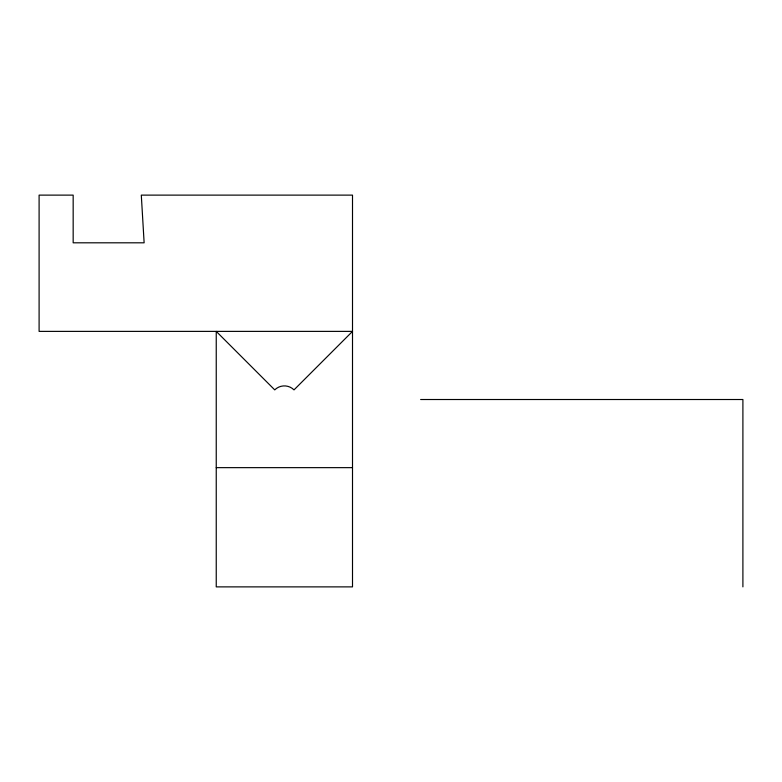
<?xml version="1.0" encoding="UTF-8"?>
<svg xmlns="http://www.w3.org/2000/svg" width="782" height="782" viewBox="0 0 782 782"><rect width="100%" height="100%" fill="white"/><g stroke="black" fill="none" stroke-linecap="round" stroke-linejoin="round"><path stroke-width="1.17" d="M420.638 399.514L742.9 399.514L742.9 586.881M216.243 467.646L352.506 467.646M352.506 331.382L294.012 389.886A13.626 13.626 0 0 0 274.736 389.886L216.243 331.382L216.243 586.881L352.506 586.881L352.506 195.119L141.298 195.119L144.132 242.811L73.166 242.811L73.166 195.119L39.1 195.119L39.1 331.382L352.506 331.382"/></g></svg>
